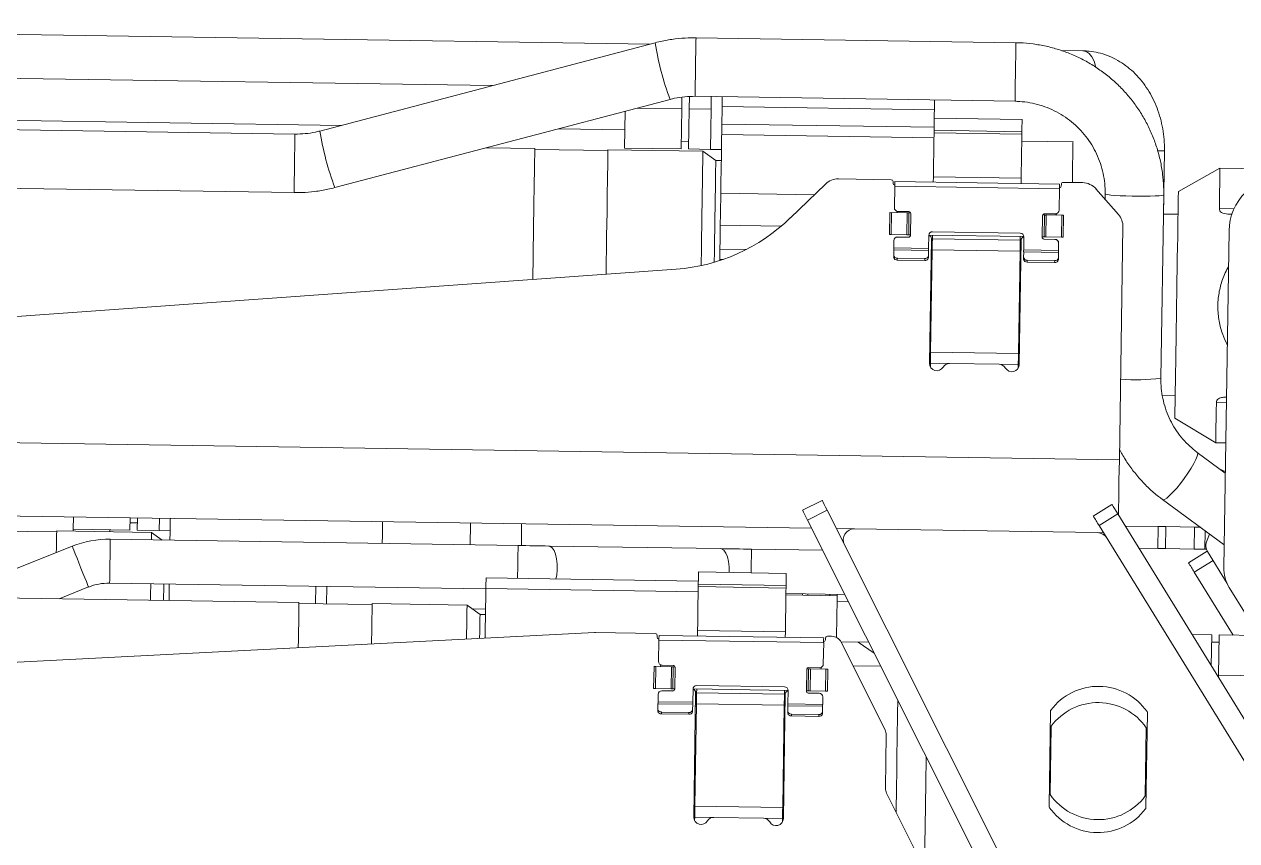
# Model space of a CAD drawing. Header units: millimetres. Extents: x 119 to 316, y 482 to 761.
# Drawn here: x 287.5 to 304.06, y 748.56 to 759.72 of the extents above; entities that cross this region are included whole.
import ezdxf

# ---------------------------------------------------------------- set-up
doc = ezdxf.new("R2010")
doc.units = ezdxf.units.MM

msp = doc.modelspace()

# ---------------------------------------------------------------- linework, layer by layer
at = {"color": 7, "linetype": 'Continuous', "lineweight": 15}
for p, q in [((291.197, 758.215), (193.934, 759.716)), ((296.046, 759.444), (279.947, 759.692)), ((296.118, 759.463), (291.539, 758.256)), ((301.046, 759.463), (296.676, 759.53)), ((301.962, 759.353), (301.662, 759.357)), ((279.938, 759.092), (293.895, 758.877)), ((193.922, 758.916), (291.185, 757.415)), ((291.743, 757.483), (296.322, 758.689)), ((296.482, 758.562), (296.484, 758.719)), ((296.585, 758.727), (296.582, 758.56)), ((296.663, 758.731), (301.034, 758.663)), ((296.885, 758.727), (296.882, 758.556)), ((297.032, 758.59), (297.035, 758.725)), ((299.934, 758.68), (299.932, 758.545)), ((279.929, 758.517), (291.832, 758.334)), ((295.699, 758.024), (295.706, 758.527)), ((295.875, 758.571), (296.482, 758.562)), ((296.473, 758.012), (296.482, 758.562)), ((296.582, 758.56), (296.573, 758.011)), ((296.882, 758.556), (296.582, 758.56)), ((296.882, 758.556), (296.878, 758.281)), ((297.032, 758.59), (299.932, 758.545)), ((294.799, 758.288), (295.702, 758.274)), ((297.029, 758.352), (297.027, 758.207)), ((299.928, 758.307), (297.029, 758.352)), ((301.13, 758.414), (299.93, 758.432)), ((296.878, 758.281), (296.873, 758.006)), ((299.926, 758.162), (297.027, 758.207)), ((301.127, 758.214), (299.927, 758.232)), ((301.128, 758.247), (299.928, 758.266)), ((294.473, 758.017), (293.808, 758.027)), ((295.473, 757.989), (294.473, 758.004)), ((296.769, 757.981), (295.473, 758.001)), ((295.699, 758.024), (296.473, 758.012)), ((296.475, 758.112), (296.575, 758.111)), ((296.873, 758.006), (296.573, 758.011)), ((296.946, 757.853), (296.769, 757.981)), ((296.873, 758.006), (297.023, 758.004)), ((301.826, 758.107), (301.126, 758.118)), ((303.062, 757.121), (303.075, 757.986)), ((297.021, 757.852), (296.946, 757.853)), ((299.918, 757.632), (299.917, 757.557)), ((301.118, 757.614), (299.918, 757.632)), ((303.833, 757.747), (303.265, 757.431)), ((306.77, 757.702), (303.833, 757.747)), ((297.965, 757.068), (298.443, 757.532)), ((298.621, 757.602), (299.342, 757.591)), ((299.367, 757.566), (299.367, 757.541)), ((299.391, 757.501), (299.386, 757.209)), ((299.391, 757.501), (301.641, 757.467)), ((299.392, 757.566), (301.642, 757.531)), ((301.118, 757.614), (301.117, 757.539)), ((301.641, 757.467), (301.636, 757.174)), ((301.641, 757.467), (301.642, 757.531)), ((301.666, 757.505), (301.667, 757.53)), ((301.692, 757.555), (301.956, 757.551)), ((302.14, 757.465), (302.446, 757.115)), ((302.265, 757.397), (302.264, 757.324)), ((303.026, 754.879), (303.065, 757.385)), ((299.318, 756.842), (299.323, 757.142)), ((299.343, 756.841), (299.348, 757.141)), ((299.56, 757.138), (299.348, 757.141)), ((299.436, 757.158), (299.586, 757.156)), ((299.556, 756.838), (299.56, 757.138)), ((299.581, 756.838), (299.585, 757.138)), ((299.61, 757.13), (299.606, 756.831)), ((301.435, 757.127), (301.585, 757.125)), ((301.405, 756.803), (301.41, 757.103)), ((301.43, 756.809), (301.435, 757.109)), ((301.455, 756.809), (301.46, 757.109)), ((301.673, 757.105), (301.46, 757.109)), ((301.668, 756.805), (301.673, 757.105)), ((301.693, 756.805), (301.698, 757.105)), ((303.26, 757.118), (303.06, 757.121)), ((303.965, 757.12), (304, 757.119)), ((299.556, 756.838), (299.343, 756.841)), ((299.43, 756.809), (299.43, 756.808)), ((299.58, 756.807), (299.43, 756.809)), ((299.58, 756.806), (299.43, 756.808)), ((299.58, 756.806), (299.58, 756.807)), ((299.853, 756.651), (299.856, 756.832)), ((301.155, 756.813), (299.856, 756.833)), ((299.906, 756.833), (299.905, 756.783)), ((299.906, 756.881), (301.106, 756.862)), ((301.106, 756.814), (301.105, 756.764)), ((301.155, 756.812), (301.153, 756.631)), ((301.668, 756.805), (301.455, 756.809)), ((302.508, 756.946), (302.459, 753.763)), ((303.957, 756.893), (303.886, 752.289)), ((299.378, 756.632), (299.376, 756.556)), ((299.379, 756.759), (299.378, 756.659)), ((299.378, 756.659), (299.853, 756.651)), ((299.378, 756.632), (299.852, 756.624)), ((299.379, 756.759), (299.379, 756.76)), ((299.892, 756.783), (299.866, 755.083)), ((299.903, 756.633), (299.881, 755.233)), ((301.102, 756.614), (299.903, 756.633)), ((301.105, 756.764), (299.905, 756.783)), ((301.105, 756.764), (299.905, 756.783)), ((301.091, 755.064), (301.117, 756.764)), ((301.153, 756.631), (301.628, 756.624)), ((301.43, 756.777), (301.43, 756.779)), ((301.58, 756.776), (301.43, 756.779)), ((301.58, 756.775), (301.43, 756.777)), ((301.58, 756.775), (301.58, 756.776)), ((301.629, 756.724), (301.628, 756.624)), ((301.629, 756.726), (301.629, 756.724)), ((297, 756.486), (297, 756.502)), ((299.376, 756.53), (299.376, 756.556)), ((299.426, 756.519), (299.425, 756.493)), ((299.425, 756.493), (299.8, 756.487)), ((299.426, 756.519), (299.801, 756.513)), ((299.8, 756.487), (299.801, 756.513)), ((299.851, 756.549), (299.852, 756.624)), ((299.851, 756.549), (299.851, 756.523)), ((301.102, 756.614), (301.081, 755.214)), ((301.152, 756.604), (301.151, 756.529)), ((301.151, 756.503), (301.151, 756.529)), ((301.152, 756.604), (301.627, 756.597)), ((301.201, 756.492), (301.2, 756.466)), ((301.2, 756.466), (301.575, 756.46)), ((301.201, 756.492), (301.576, 756.486)), ((301.575, 756.46), (301.576, 756.486)), ((301.627, 756.597), (301.626, 756.521)), ((301.626, 756.521), (301.626, 756.496)), ((285.041, 755.552), (296.404, 756.369)), ((301.081, 755.214), (299.881, 755.233)), ((299.878, 755.034), (299.879, 755.083)), ((299.879, 755.083), (300.139, 755.079)), ((300.139, 755.079), (300.818, 755.068)), ((300.818, 755.068), (301.079, 755.064)), ((301.078, 755.016), (301.079, 755.064)), ((303.046, 754.646), (303.222, 754.644)), ((303.217, 754.331), (303.775, 753.997)), ((284.561, 754.039), (302.459, 753.763)), ((303.775, 753.997), (303.912, 753.995)), ((303.906, 753.582), (303.524, 753.864)), ((303.906, 753.601), (303.833, 753.636)), ((291.252, 751.814), (189.98, 753.377)), ((298.4, 753.208), (298.132, 753.074)), ((302.358, 753.152), (302.103, 752.994)), ((303.049, 753.22), (303.891, 752.6)), ((284.432, 753.041), (298.255, 752.828)), ((298.468, 753.074), (298.199, 752.94)), ((298.468, 753.074), (301.706, 746.612)), ((302.437, 753.024), (302.181, 752.867)), ((302.437, 753.024), (306.472, 746.468)), ((288.167, 752.814), (288.17, 752.983)), ((288.942, 752.802), (288.945, 752.972)), ((288.944, 752.902), (289.044, 752.9)), ((289.045, 752.97), (289.042, 752.8)), ((289.345, 752.965), (289.342, 752.795)), ((298.199, 752.94), (301.438, 746.478)), ((298.594, 752.823), (298.841, 752.819)), ((302.161, 752.768), (298.841, 752.819)), ((302.181, 752.867), (306.217, 746.311)), ((302.539, 752.858), (302.99, 752.851)), ((302.99, 752.851), (302.986, 752.551)), ((303.095, 752.85), (303.091, 752.55)), ((303.095, 752.85), (303.484, 752.844)), ((303.484, 752.844), (303.479, 752.544)), ((287.942, 752.778), (286.942, 752.793)), ((289.238, 752.771), (287.942, 752.791)), ((288.167, 752.787), (288.167, 752.814)), ((288.167, 752.814), (288.942, 752.802)), ((294.245, 752.591), (288.674, 752.677)), ((289.342, 752.795), (289.042, 752.8)), ((289.382, 752.666), (289.238, 752.771)), ((289.342, 752.795), (289.492, 752.793)), ((302.161, 752.768), (302.243, 752.766)), ((303.633, 752.789), (303.629, 752.541)), ((303.691, 752.747), (303.65, 752.642)), ((288.155, 752.582), (286.409, 751.889)), ((297.013, 752.549), (294.665, 752.585)), ((298.406, 752.527), (297.433, 752.542)), ((302.725, 752.555), (302.986, 752.551)), ((303.091, 752.55), (303.479, 752.544)), ((303.66, 752.514), (303.405, 752.357)), ((303.663, 752.51), (303.931, 752.074)), ((303.739, 752.386), (303.483, 752.229)), ((297.909, 752.211), (296.709, 752.23)), ((303.483, 752.229), (304.014, 751.367)), ((287.974, 751.864), (288.377, 752.025)), ((288.665, 752.077), (293.805, 751.998)), ((291.481, 752.034), (291.477, 751.798)), ((296.705, 751.959), (293.805, 752.004)), ((296.707, 752.105), (293.808, 752.149)), ((297.906, 752.011), (296.706, 752.03)), ((297.907, 752.045), (296.707, 752.063)), ((303.96, 752.02), (306.632, 747.68)), ((297.905, 751.935), (298.709, 751.922)), ((298.604, 751.905), (297.905, 751.916)), ((298.13, 751.931), (298.13, 751.912)), ((298.205, 751.911), (298.205, 751.93)), ((298.504, 751.906), (298.505, 751.926)), ((298.759, 751.824), (298.603, 751.826)), ((298.605, 751.924), (298.604, 751.905)), ((292.252, 751.786), (291.252, 751.801)), ((293.548, 751.778), (292.252, 751.798)), ((293.725, 751.651), (293.548, 751.778)), ((293.623, 751.725), (293.801, 751.722)), ((293.801, 751.722), (293.639, 751.725)), ((293.8, 751.65), (293.725, 751.651)), ((295.288, 751.401), (279.697, 750.601)), ((296.121, 751.389), (295.305, 751.401)), ((296.145, 751.338), (296.146, 751.363)), ((296.171, 751.363), (298.421, 751.328)), ((296.697, 751.43), (296.696, 751.355)), ((297.897, 751.411), (296.697, 751.43)), ((297.897, 751.411), (297.896, 751.336)), ((298.528, 751.352), (298.471, 751.352)), ((303.452, 751.376), (303.722, 751.371)), ((303.715, 750.947), (303.722, 751.371)), ((303.822, 751.37), (303.813, 750.82)), ((304.365, 751.361), (303.822, 751.37)), ((296.17, 751.299), (296.165, 751.006)), ((296.17, 751.299), (298.42, 751.264)), ((298.42, 751.264), (298.415, 750.972)), ((298.446, 751.328), (298.445, 751.303)), ((299.037, 751.269), (298.657, 751.275)), ((299.259, 750.073), (298.66, 751.269)), ((298.889, 751.271), (299.11, 751.122)), ((303.82, 751.27), (303.72, 751.271)), ((296.097, 750.639), (296.102, 750.939)), ((296.122, 750.639), (296.127, 750.939)), ((296.339, 750.935), (296.127, 750.939)), ((296.215, 750.956), (296.365, 750.953)), ((296.335, 750.635), (296.339, 750.935)), ((296.36, 750.635), (296.364, 750.935)), ((296.389, 750.928), (296.385, 750.628)), ((298.184, 750.6), (298.189, 750.9)), ((298.209, 750.606), (298.214, 750.906)), ((298.214, 750.925), (298.364, 750.922)), ((298.234, 750.606), (298.239, 750.906)), ((298.451, 750.903), (298.239, 750.906)), ((298.447, 750.603), (298.451, 750.903)), ((298.472, 750.602), (298.476, 750.902)), ((299.201, 750.941), (298.821, 750.947)), ((296.685, 750.678), (297.885, 750.66)), ((304.588, 750.808), (303.813, 750.82)), ((303.813, 750.82), (303.813, 750.789)), ((296.335, 750.635), (296.122, 750.639)), ((296.158, 750.557), (296.157, 750.456)), ((296.158, 750.557), (296.158, 750.558)), ((296.209, 750.607), (296.209, 750.606)), ((296.359, 750.604), (296.209, 750.607)), ((296.359, 750.603), (296.209, 750.606)), ((296.359, 750.603), (296.359, 750.604)), ((296.632, 750.449), (296.635, 750.629)), ((297.934, 750.611), (296.635, 750.631)), ((296.645, 748.88), (296.671, 750.58)), ((296.685, 750.63), (296.684, 750.58)), ((297.884, 750.561), (296.684, 750.58)), ((297.884, 750.561), (296.684, 750.58)), ((297.896, 750.561), (297.87, 748.861)), ((297.884, 750.611), (297.884, 750.561)), ((297.934, 750.609), (297.932, 750.428)), ((298.209, 750.575), (298.209, 750.576)), ((298.359, 750.574), (298.209, 750.576)), ((298.359, 750.573), (298.209, 750.575)), ((298.447, 750.603), (298.234, 750.606)), ((298.359, 750.573), (298.359, 750.574)), ((298.408, 750.522), (298.407, 750.421)), ((298.408, 750.523), (298.408, 750.522)), ((296.156, 750.429), (296.155, 750.353)), ((296.155, 750.328), (296.155, 750.353)), ((296.156, 750.429), (296.631, 750.422)), ((296.157, 750.456), (296.632, 750.449)), ((296.63, 750.346), (296.631, 750.422)), ((296.63, 750.346), (296.63, 750.32)), ((296.66, 749.03), (296.681, 750.43)), ((297.881, 750.411), (296.681, 750.43)), ((297.86, 749.012), (297.881, 750.411)), ((297.931, 750.402), (297.93, 750.326)), ((297.931, 750.402), (298.406, 750.394)), ((297.932, 750.428), (298.407, 750.421)), ((298.406, 750.394), (298.405, 750.319)), ((296.205, 750.316), (296.204, 750.291)), ((296.204, 750.291), (296.579, 750.285)), ((296.205, 750.316), (296.58, 750.311)), ((296.579, 750.285), (296.58, 750.311)), ((297.93, 750.3), (297.93, 750.326)), ((297.979, 750.289), (297.979, 750.263)), ((297.979, 750.289), (298.354, 750.283)), ((297.979, 750.263), (298.354, 750.257)), ((298.354, 750.257), (298.354, 750.283)), ((298.405, 750.319), (298.405, 750.293)), ((301.518, 750.327), (301.498, 749.028)), ((302.823, 749.007), (302.843, 750.307)), ((299.264, 749.277), (299.275, 750.003)), ((301.527, 750.121), (301.513, 749.189)), ((302.813, 749.169), (302.827, 750.101)), ((300.666, 746.442), (299.28, 749.207)), ((297.86, 749.012), (296.66, 749.03)), ((296.657, 748.832), (296.658, 748.88)), ((296.658, 748.88), (296.918, 748.876)), ((297.597, 748.866), (296.918, 748.876)), ((297.597, 748.866), (297.857, 748.862)), ((297.857, 748.813), (297.857, 748.862))]:
    msp.add_line(p, q, dxfattribs=at)
at = {"color": 8, "linetype": 'Continuous', "lineweight": 15}
for p, q in [((297.014, 757.405), (298.292, 757.385)), ((303.825, 757.196), (304.024, 757.193)), ((297.007, 756.968), (297.84, 756.955)), ((297.002, 756.642), (297.362, 756.637)), ((297, 756.502), (297.045, 756.502)), ((299.89, 756.598), (299.902, 756.598)), ((299.887, 756.458), (299.9, 756.458)), ((299.871, 755.408), (299.884, 755.408)), ((299.869, 755.268), (299.882, 755.268)), ((300.139, 755.079), (299.879, 755.083)), ((301.079, 755.064), (300.818, 755.068)), ((303.921, 754.547), (303.784, 754.549)), ((288.667, 752.779), (288.667, 752.806)), ((291.631, 752.032), (291.627, 751.796)), ((296.668, 750.395), (296.681, 750.395)), ((296.666, 750.255), (296.679, 750.255)), ((296.65, 749.205), (296.663, 749.205)), ((296.648, 749.065), (296.66, 749.065)), ((296.918, 748.876), (296.658, 748.88)), ((297.857, 748.862), (297.597, 748.866))]:
    msp.add_line(p, q, dxfattribs=at)
at = {"color": 8, "linetype": 'Continuous', "lineweight": 15, "flags": 128}
for points in [[(296.663, 758.731), (296.663, 758.734), (296.664, 758.755), (296.664, 758.793), (296.665, 758.848), (296.666, 758.915), (296.667, 758.992), (296.669, 759.076), (296.67, 759.163), (296.671, 759.248), (296.673, 759.327), (296.674, 759.398), (296.675, 759.455), (296.675, 759.498), (296.676, 759.523), (296.676, 759.53)], [(301.034, 758.663), (301.034, 758.667), (301.034, 758.688), (301.035, 758.726), (301.036, 758.78), (301.037, 758.848), (301.038, 758.925), (301.039, 759.009), (301.041, 759.095), (301.042, 759.18), (301.043, 759.26), (301.044, 759.33), (301.045, 759.388), (301.046, 759.43), (301.046, 759.456), (301.046, 759.463)], [(302.135, 759.131), (302.132, 759.145), (302.113, 759.213), (302.085, 759.271), (302.048, 759.315), (302.006, 759.343), (301.962, 759.353)], [(291.185, 757.415), (291.185, 757.419), (291.185, 757.439), (291.186, 757.478), (291.187, 757.532), (291.188, 757.599), (291.189, 757.677), (291.19, 757.761), (291.191, 757.847), (291.193, 757.932), (291.194, 758.012), (291.195, 758.082), (291.196, 758.14), (291.197, 758.182), (291.197, 758.208), (291.197, 758.215)], [(302.986, 757.988), (303.023, 757.987), (303.057, 757.987), (303.074, 757.986), (303.075, 757.986)], [(302.265, 757.397), (302.272, 757.392), (302.298, 757.387), (302.341, 757.382), (302.399, 757.377), (302.469, 757.373), (302.549, 757.37), (302.634, 757.367), (302.72, 757.366), (302.804, 757.366), (302.882, 757.367), (302.949, 757.37), (303.003, 757.373), (303.041, 757.377), (303.061, 757.382), (303.065, 757.385)], [(303.049, 753.22), (303.054, 753.218), (303.075, 753.222), (303.106, 753.241), (303.145, 753.275), (303.191, 753.321), (303.242, 753.377), (303.294, 753.441), (303.346, 753.509), (303.395, 753.579), (303.44, 753.648), (303.477, 753.711), (303.505, 753.767), (303.523, 753.812), (303.53, 753.844), (303.525, 753.862), (303.524, 753.864)], [(288.674, 752.677), (288.674, 752.675), (288.674, 752.655), (288.674, 752.618), (288.673, 752.566), (288.672, 752.503), (288.671, 752.431), (288.67, 752.356), (288.668, 752.282), (288.667, 752.214), (288.666, 752.157), (288.666, 752.113), (288.665, 752.086), (288.665, 752.077)], [(288.155, 752.582), (288.156, 752.58), (288.164, 752.562), (288.177, 752.527), (288.196, 752.479), (288.22, 752.42), (288.246, 752.353), (288.274, 752.283), (288.301, 752.215), (288.326, 752.152), (288.348, 752.098), (288.364, 752.058), (288.374, 752.033), (288.377, 752.025)], [(294.245, 752.591), (294.245, 752.589), (294.245, 752.569), (294.245, 752.532), (294.244, 752.48), (294.243, 752.417), (294.242, 752.345), (294.24, 752.27), (294.239, 752.196), (294.239, 752.143)], [(294.665, 752.585), (294.681, 752.582), (294.71, 752.562), (294.736, 752.525), (294.757, 752.473), (294.772, 752.408), (294.78, 752.337), (294.78, 752.261), (294.773, 752.188), (294.763, 752.135)], [(297.013, 752.549), (297.029, 752.546), (297.058, 752.526), (297.084, 752.489), (297.105, 752.436), (297.12, 752.372), (297.128, 752.3), (297.128, 752.225), (297.128, 752.223)], [(297.433, 752.542), (297.433, 752.539), (297.433, 752.52), (297.432, 752.483), (297.432, 752.431), (297.431, 752.367), (297.429, 752.296), (297.428, 752.221), (297.428, 752.219)]]:
    msp.add_lwpolyline(points, dxfattribs=at)
at = {"color": 7, "linetype": 'Continuous', "lineweight": 15, "flags": 128}
for points in [[(297.029, 758.352), (297.029, 758.367), (297.029, 758.395), (297.03, 758.433), (297.031, 758.478), (297.032, 758.531), (297.032, 758.59)], [(299.932, 758.545), (299.931, 758.486), (299.93, 758.433), (299.93, 758.432)], [(299.93, 758.432), (299.93, 758.422), (299.93, 758.39), (299.929, 758.338), (299.928, 758.266)], [(301.13, 758.414), (301.13, 758.403), (301.13, 758.372), (301.129, 758.32), (301.128, 758.247)], [(297.027, 758.207), (297.027, 758.205), (297.026, 758.19), (297.026, 758.158), (297.025, 758.109), (297.024, 758.045), (297.023, 757.969), (297.022, 757.883), (297.02, 757.79), (297.019, 757.692), (297.017, 757.593), (297.016, 757.497), (297.014, 757.405)], [(299.918, 757.632), (299.92, 757.737), (299.921, 757.838), (299.923, 757.932), (299.924, 758.018), (299.925, 758.092), (299.926, 758.152), (299.927, 758.196), (299.927, 758.223), (299.927, 758.232)], [(299.928, 758.266), (299.928, 758.258), (299.928, 758.251), (299.927, 758.245), (299.927, 758.241), (299.927, 758.237), (299.927, 758.234), (299.927, 758.233), (299.927, 758.232)], [(301.118, 757.614), (301.119, 757.718), (301.121, 757.819), (301.123, 757.914), (301.124, 758), (301.125, 758.073), (301.126, 758.133), (301.127, 758.178), (301.127, 758.205), (301.127, 758.214)], [(301.128, 758.247), (301.128, 758.239), (301.127, 758.233), (301.127, 758.227), (301.127, 758.222), (301.127, 758.219), (301.127, 758.216), (301.127, 758.214), (301.127, 758.214)], [(294.473, 758.017), (294.473, 758.016), (294.473, 758.003), (294.473, 757.972), (294.472, 757.924), (294.471, 757.86), (294.47, 757.779), (294.468, 757.683), (294.466, 757.572), (294.465, 757.447), (294.462, 757.31), (294.46, 757.162), (294.458, 757.003), (294.455, 756.836), (294.452, 756.661), (294.45, 756.481), (294.447, 756.297), (294.446, 756.228)], [(295.473, 758.001), (295.473, 758.001), (295.473, 757.987), (295.472, 757.957), (295.472, 757.909), (295.471, 757.844), (295.47, 757.764), (295.468, 757.667), (295.466, 757.556), (295.464, 757.432), (295.462, 757.295), (295.46, 757.146), (295.458, 756.988), (295.455, 756.82), (295.452, 756.646), (295.449, 756.466), (295.447, 756.301)], [(296.769, 757.981), (296.769, 757.981), (296.769, 757.967), (296.769, 757.937), (296.768, 757.889), (296.767, 757.824), (296.766, 757.744), (296.764, 757.647), (296.763, 757.536), (296.761, 757.412), (296.759, 757.275), (296.756, 757.126), (296.754, 756.968), (296.751, 756.8), (296.749, 756.626), (296.746, 756.446), (296.745, 756.418)], [(301.826, 758.107), (301.825, 758.099), (301.825, 758.072), (301.824, 758.029), (301.823, 757.97), (301.822, 757.899), (301.821, 757.816), (301.82, 757.726), (301.818, 757.631), (301.817, 757.553)], [(296.946, 757.853), (296.946, 757.848), (296.946, 757.827), (296.945, 757.787), (296.944, 757.732), (296.943, 757.659), (296.942, 757.571), (296.94, 757.468), (296.938, 757.351), (296.936, 757.222), (296.934, 757.081), (296.932, 756.929), (296.929, 756.769), (296.927, 756.601), (296.925, 756.463)], [(303.833, 757.747), (303.833, 757.738), (303.833, 757.711), (303.832, 757.666), (303.831, 757.604), (303.83, 757.525), (303.828, 757.43), (303.827, 757.32), (303.825, 757.196)], [(297.014, 757.405), (297.013, 757.353), (297.013, 757.299), (297.012, 757.244), (297.011, 757.188), (297.01, 757.131), (297.009, 757.075), (297.008, 757.02), (297.007, 756.968)], [(303.265, 757.431), (303.265, 757.426), (303.265, 757.404), (303.264, 757.365), (303.263, 757.309), (303.262, 757.237), (303.261, 757.149), (303.259, 757.047), (303.258, 756.932), (303.256, 756.805), (303.254, 756.668), (303.251, 756.521), (303.249, 756.368), (303.246, 756.209), (303.244, 756.046), (303.241, 755.881)], [(299.585, 757.138), (299.585, 757.138), (299.583, 757.138), (299.581, 757.138), (299.578, 757.138), (299.574, 757.138), (299.57, 757.138), (299.565, 757.138), (299.56, 757.138)], [(297.007, 756.968), (297.007, 756.928), (297.006, 756.888), (297.006, 756.848), (297.005, 756.807), (297.004, 756.766), (297.004, 756.725), (297.003, 756.684), (297.002, 756.642)], [(297.002, 756.642), (297.002, 756.625), (297.002, 756.608), (297.002, 756.591), (297.001, 756.573), (297.001, 756.555), (297.001, 756.538), (297, 756.52), (297, 756.502)], [(299.378, 756.659), (299.378, 756.655), (299.378, 756.651), (299.378, 756.648), (299.378, 756.644), (299.378, 756.641), (299.378, 756.637), (299.378, 756.634), (299.378, 756.632)], [(299.905, 756.783), (299.905, 756.78), (299.905, 756.767), (299.904, 756.743), (299.904, 756.711), (299.903, 756.674), (299.903, 756.633)], [(301.105, 756.764), (301.105, 756.761), (301.105, 756.748), (301.104, 756.725), (301.104, 756.693), (301.103, 756.655), (301.102, 756.614)], [(303.241, 755.881), (303.239, 755.716), (303.236, 755.553), (303.234, 755.394), (303.231, 755.241), (303.229, 755.094), (303.227, 754.957), (303.225, 754.83), (303.223, 754.715), (303.222, 754.613), (303.22, 754.525), (303.219, 754.453), (303.218, 754.397), (303.218, 754.358), (303.218, 754.336), (303.217, 754.331)], [(299.879, 755.083), (299.879, 755.085), (299.879, 755.099), (299.879, 755.122), (299.88, 755.154), (299.88, 755.192), (299.881, 755.233)], [(301.079, 755.064), (301.079, 755.067), (301.079, 755.08), (301.079, 755.104), (301.08, 755.135), (301.08, 755.173), (301.081, 755.214)], [(303.784, 754.549), (303.782, 754.425), (303.78, 754.315), (303.779, 754.22), (303.778, 754.141), (303.777, 754.079), (303.776, 754.034), (303.775, 754.007), (303.775, 753.997)], [(302.459, 753.763), (302.456, 753.621), (302.454, 753.481), (302.452, 753.348), (302.45, 753.223), (302.449, 753.108), (302.447, 753.008)], [(298.4, 753.208), (298.403, 753.202), (298.413, 753.183), (298.428, 753.154), (298.447, 753.116), (298.468, 753.074)], [(302.358, 753.152), (302.358, 753.151), (302.364, 753.143), (302.375, 753.124), (302.392, 753.096), (302.414, 753.062), (302.437, 753.024)], [(298.132, 753.074), (298.135, 753.068), (298.145, 753.049), (298.16, 753.019), (298.178, 752.982), (298.199, 752.94)], [(289.495, 752.963), (289.494, 752.947), (289.494, 752.898), (289.493, 752.835), (289.492, 752.759), (289.49, 752.673), (289.49, 752.665)], [(292.39, 752.62), (292.39, 752.627), (292.391, 752.722), (292.393, 752.808), (292.394, 752.881), (292.394, 752.918)], [(293.59, 752.601), (293.59, 752.609), (293.591, 752.703), (293.593, 752.789), (293.594, 752.863), (293.594, 752.9)], [(294.294, 752.889), (294.294, 752.888), (294.294, 752.861), (294.293, 752.818), (294.292, 752.76), (294.291, 752.688), (294.29, 752.606), (294.29, 752.591)], [(302.99, 752.851), (303.001, 752.851), (303.013, 752.851), (303.025, 752.851), (303.039, 752.851), (303.052, 752.85), (303.067, 752.85), (303.081, 752.85), (303.095, 752.85)], [(303.484, 752.844), (303.513, 752.843), (303.541, 752.843), (303.561, 752.843)], [(287.942, 752.791), (287.942, 752.79), (287.942, 752.777), (287.941, 752.746), (287.94, 752.698), (287.939, 752.634), (287.938, 752.553), (287.937, 752.496)], [(289.238, 752.771), (289.238, 752.77), (289.238, 752.757), (289.238, 752.726), (289.237, 752.678), (289.237, 752.669)], [(294.665, 752.585), (294.615, 752.586), (294.564, 752.586), (294.512, 752.587), (294.46, 752.588), (294.407, 752.589), (294.353, 752.59), (294.299, 752.59), (294.245, 752.591)], [(297.433, 752.542), (297.379, 752.543), (297.325, 752.544), (297.272, 752.545), (297.219, 752.545), (297.166, 752.546), (297.114, 752.547), (297.063, 752.548), (297.013, 752.549)], [(302.986, 752.551), (302.997, 752.551), (303.008, 752.551), (303.021, 752.551), (303.034, 752.551), (303.048, 752.55), (303.062, 752.55), (303.076, 752.55), (303.091, 752.55)], [(303.479, 752.544), (303.509, 752.543), (303.537, 752.543), (303.563, 752.542), (303.585, 752.542), (303.604, 752.542), (303.618, 752.542), (303.627, 752.541), (303.629, 752.541)], [(303.66, 752.514), (303.662, 752.512), (303.663, 752.51)], [(296.707, 752.063), (296.708, 752.135), (296.709, 752.188), (296.709, 752.219), (296.709, 752.23)], [(297.907, 752.045), (297.908, 752.117), (297.908, 752.169), (297.909, 752.201), (297.909, 752.211)], [(289.227, 752.069), (289.227, 752.064), (289.225, 751.916), (289.224, 751.845)], [(289.406, 752.066), (289.405, 752.011), (289.403, 751.87), (289.402, 751.842)], [(289.481, 752.065), (289.48, 752.033), (289.479, 751.977), (289.479, 751.92), (289.478, 751.865), (289.477, 751.841)], [(293.805, 752.004), (293.805, 752.003), (293.805, 751.987), (293.805, 751.955), (293.804, 751.906), (293.803, 751.843), (293.802, 751.767), (293.8, 751.681), (293.799, 751.587), (293.797, 751.49), (293.796, 751.391), (293.795, 751.324)], [(293.805, 752.004), (293.806, 752.01), (293.806, 752.071), (293.807, 752.114), (293.808, 752.141), (293.808, 752.149)], [(296.697, 751.43), (296.699, 751.534), (296.7, 751.635), (296.702, 751.73), (296.703, 751.815), (296.704, 751.889), (296.705, 751.949), (296.706, 751.994), (296.706, 752.021), (296.706, 752.03)], [(297.897, 751.411), (297.898, 751.515), (297.9, 751.616), (297.901, 751.711), (297.903, 751.797), (297.904, 751.871), (297.905, 751.931), (297.905, 751.975), (297.906, 752.002), (297.906, 752.011)], [(297.907, 752.045), (297.906, 752.037), (297.906, 752.03), (297.906, 752.024), (297.906, 752.02), (297.906, 752.016), (297.906, 752.013), (297.906, 752.012), (297.906, 752.011)], [(298.604, 751.905), (298.604, 751.896), (298.604, 751.869), (298.603, 751.826), (298.602, 751.768), (298.601, 751.696), (298.6, 751.614), (298.599, 751.523), (298.597, 751.428), (298.596, 751.334)], [(291.252, 751.814), (291.252, 751.809), (291.252, 751.787), (291.251, 751.748), (291.25, 751.691), (291.249, 751.619), (291.248, 751.53), (291.246, 751.426), (291.244, 751.309), (291.243, 751.193)], [(292.252, 751.798), (292.252, 751.793), (292.252, 751.772), (292.251, 751.732), (292.25, 751.676), (292.249, 751.603), (292.248, 751.515), (292.246, 751.411), (292.244, 751.293), (292.244, 751.245)], [(293.548, 751.778), (293.548, 751.773), (293.548, 751.752), (293.547, 751.712), (293.547, 751.656), (293.545, 751.583), (293.544, 751.495), (293.542, 751.391), (293.541, 751.311)], [(293.639, 751.725), (293.629, 751.724), (293.625, 751.723)], [(293.725, 751.651), (293.725, 751.65), (293.725, 751.637), (293.724, 751.607), (293.724, 751.559), (293.723, 751.495), (293.721, 751.414), (293.72, 751.321)], [(298.239, 750.906), (298.234, 750.906), (298.229, 750.906), (298.225, 750.906), (298.221, 750.906), (298.218, 750.906), (298.216, 750.906), (298.214, 750.906), (298.214, 750.906)], [(296.385, 750.634), (296.38, 750.635), (296.375, 750.635), (296.371, 750.635), (296.367, 750.635), (296.364, 750.635), (296.362, 750.635), (296.36, 750.635), (296.36, 750.635)], [(296.684, 750.58), (296.684, 750.577), (296.684, 750.564), (296.683, 750.541), (296.683, 750.509), (296.682, 750.471), (296.681, 750.43)], [(297.884, 750.561), (297.884, 750.559), (297.883, 750.546), (297.883, 750.522), (297.883, 750.49), (297.882, 750.452), (297.881, 750.411)], [(299.433, 750.479), (299.432, 750.446), (299.43, 750.323), (299.428, 750.191), (299.426, 750.053), (299.424, 749.909), (299.421, 749.762), (299.419, 749.614), (299.417, 749.466), (299.415, 749.323), (299.413, 749.184), (299.411, 749.052), (299.409, 748.949)], [(299.821, 749.704), (299.819, 749.599), (299.817, 749.435), (299.814, 749.274), (299.812, 749.117), (299.809, 748.967), (299.807, 748.825), (299.805, 748.692), (299.803, 748.571), (299.801, 748.462), (299.8, 748.368), (299.799, 748.288), (299.798, 748.223), (299.797, 748.176), (299.797, 748.175)], [(296.658, 748.88), (296.658, 748.883), (296.658, 748.896), (296.658, 748.919), (296.659, 748.951), (296.659, 748.989), (296.66, 749.03)], [(297.857, 748.862), (297.857, 748.864), (297.858, 748.877), (297.858, 748.901), (297.859, 748.933), (297.859, 748.971), (297.86, 749.012)]]:
    msp.add_lwpolyline(points, dxfattribs=at)
at = {"color": 8, "linetype": 'Continuous', "lineweight": 15}
for centre, radius, start, end in [((300.039, 760.082), 3.97, 188.9761, 200.5402), ((295.466, 758.877), 3.976, 188.9831, 200.5323), ((302.689, 757.363), 2.507, 265.1232, 277.731)]:
    msp.add_arc(centre, radius, start, end, dxfattribs=at)
at = {"color": 7, "linetype": 'Continuous', "lineweight": 15}
for centre, radius, start, end in [((304.707, 756.882), 0.75, 89.1158, 179.1158), ((298.617, 757.352), 0.25, 89.1158, 134.1158), ((299.342, 757.566), 0.025, 359.1158, 89.1158), ((299.392, 757.541), 0.025, 179.1158, 269.1158), ((334.541, 756.993), 35.153, 179.066, 179.1708), ((301.641, 757.506), 0.025, 269.1158, 359.1158), ((301.692, 757.53), 0.025, 89.1158, 179.1158), ((301.952, 757.301), 0.25, 41.1031, 89.1158), ((299.422, 762.836), 5.696, 268.9996, 269.251), ((299.436, 757.208), 0.05, 179.1548, 269.1097), ((299.46, 757.114), 0.05, 119.0144, 149.1158), ((299.586, 756.38), 0.757, 88.2378, 90.0613), ((299.585, 757.131), 0.025, 359.1427, 89.1079), ((301.435, 757.102), 0.025, 89.0428, 179.0985), ((301.586, 757.175), 0.05, 269.1285, 359.0952), ((296.224, 758.863), 2.5, 274.1158, 314.1158), ((301.404, 755.932), 1.178, 88.507, 89.6797), ((301.594, 766.682), 9.575, 269.0509, 269.2005), ((301.56, 757.082), 0.05, 29.1158, 59.2173), ((301.539, 747.532), 9.575, 89.0509, 89.2005), ((302.258, 756.95), 0.25, 359.1158, 41.1031), ((299.485, 766.973), 10.133, 269.0551, 269.1964), ((299.429, 756.759), 0.05, 89.0931, 179.1172), ((299.429, 756.758), 0.05, 89.1064, 179.1174), ((299.414, 746.706), 10.133, 89.0551, 89.1964), ((299.581, 756.832), 0.025, 269.042, 359.1549), ((299.581, 756.831), 0.025, 269.0584, 359.1099), ((299.739, 766.411), 9.575, 269.0509, 269.2005), ((299.906, 756.831), 0.05, 89.1009, 179.1228), ((299.842, 756.784), 0.05, 359.1158, 74.6383), ((301.105, 756.812), 0.05, 359.1605, 89.1179), ((301.167, 756.763), 0.05, 103.5934, 179.1158), ((301.331, 751.114), 5.696, 88.9996, 89.251), ((301.43, 756.804), 0.025, 179.0897, 269.1071), ((301.43, 756.802), 0.025, 179.1541, 269.1243), ((301.626, 768.805), 11.997, 269.066, 269.1854), ((301.526, 746.673), 10.133, 89.0551, 89.1964), ((314.529, 756.409), 14.678, 179.0564, 179.1612), ((315.828, 756.389), 14.678, 179.0564, 179.1612), ((301.579, 756.726), 0.05, 359.1342, 89.1442), ((301.579, 756.725), 0.05, 359.1331, 89.1314), ((299.421, 756.564), 0.0448, 189.5198, 276.6741), ((299.42, 756.538), 0.0449, 189.562, 276.6319), ((299.807, 756.532), 0.0448, 261.5226, 348.7384), ((299.807, 756.558), 0.0449, 261.5787, 348.7184), ((301.195, 756.536), 0.0449, 189.5554, 276.6385), ((301.195, 756.51), 0.0448, 189.494, 276.6999), ((301.582, 756.504), 0.0449, 261.5782, 348.6828), ((301.582, 756.53), 0.0448, 261.5143, 348.7467), ((315.963, 756.387), 14.337, 179.0552, 179.1624), ((299.966, 755.081), 0.1, 179.1158, 329.1158), ((300.138, 754.979), 0.1, 89.1158, 149.1158), ((300.816, 754.968), 0.1, 29.1158, 89.1158), ((300.991, 755.066), 0.1, 209.1158, 359.1158), ((308.619, 756.918), 7.606, 211.0485, 212.1785), ((298.838, 752.669), 0.15, 89.1158, 206.6158), ((288.654, 751.327), 1.35, 89.1158, 111.6582), ((302.159, 752.618), 0.15, 31.6158, 89.1158), ((303.628, 751.801), 0.741, 88.4018, 89.8643), ((303.791, 752.588), 0.15, 159.1158, 211.6158), ((409.59, 817.639), 124.648, 211.58287, 211.65182), ((304.386, 752.282), 0.5, 179.1158, 211.6158), ((288.654, 751.327), 0.75, 89.1158, 111.6582), ((312.955, 751.796), 16.251, 179.0601, 179.1777), ((295.301, 751.151), 0.25, 89.1158, 92.936), ((296.121, 751.364), 0.025, 359.1158, 89.1158), ((296.17, 751.338), 0.025, 179.1158, 269.1158), ((347.517, 750.54), 51.353, 179.0822, 179.154), ((285.267, 751.498), 13.154, 358.9784, 359.2585), ((298.471, 751.327), 0.025, 89.1158, 179.1158), ((298.526, 751.202), 0.15, 26.6158, 89.1158), ((298.42, 751.303), 0.025, 269.1158, 359.1158), ((296.215, 751.006), 0.05, 179.1283, 269.1093), ((296.27, 761.145), 10.207, 269.0556, 269.1959), ((296.214, 750.937), 0.025, 124.6946, 179.1158), ((296.197, 740.803), 10.133, 89.0551, 89.1964), ((296.396, 752.175), 1.241, 268.5364, 269.6493), ((296.364, 750.928), 0.025, 359.1121, 89.1386), ((298.214, 750.9), 0.025, 89.1553, 179.0684), ((298.213, 751.659), 0.752, 268.232, 270.0679), ((298.365, 750.972), 0.05, 269.1009, 359.1228), ((298.364, 750.904), 0.025, 359.1158, 54.4133), ((298.382, 745.521), 5.383, 88.9927, 89.2588), ((296.685, 750.628), 0.05, 89.1013, 179.0947), ((302.173, 749.855), 0.812, 35.0664, 143.1653), ((296.2, 756.579), 5.941, 269.0052, 269.2463), ((296.208, 750.557), 0.05, 89.0936, 179.089), ((296.208, 750.556), 0.05, 89.1068, 179.0892), ((296.256, 744.681), 5.954, 89.0055, 89.246), ((296.36, 750.629), 0.025, 269.1443, 359.0794), ((296.359, 750.628), 0.025, 269.1443, 359.0794), ((296.621, 750.581), 0.05, 359.1158, 74.6383), ((297.884, 750.61), 0.05, 359.1066, 89.131), ((297.946, 750.56), 0.05, 103.5934, 179.1158), ((298.051, 741.033), 9.575, 89.0509, 89.2005), ((298.209, 750.601), 0.025, 179.1669, 269.1115), ((298.209, 750.6), 0.025, 179.1235, 269.1549), ((298.378, 760.812), 10.207, 269.0556, 269.1959), ((298.358, 750.524), 0.05, 359.1066, 89.131), ((298.358, 750.523), 0.05, 359.1145, 89.1231), ((298.277, 738.681), 11.923, 89.0657, 89.1858), ((296.199, 750.361), 0.0448, 189.494, 276.6999), ((317.903, 750.104), 21.749, 179.0735, 179.1441), ((296.586, 750.355), 0.0449, 261.5699, 348.6911), ((312.731, 750.184), 16.102, 179.0603, 179.1557), ((319.336, 750.082), 21.408, 179.0729, 179.1447), ((313.082, 750.179), 14.678, 179.0564, 179.1612), ((301.543, 750.327), 0.025, 143.1653, 179.1158), ((302.17, 749.645), 0.8, 34.7749, 143.4568), ((296.199, 750.335), 0.0448, 189.4931, 276.6875), ((296.586, 750.329), 0.0449, 261.5931, 348.704), ((297.974, 750.333), 0.0448, 189.5007, 276.6933), ((297.974, 750.308), 0.0449, 189.5487, 276.6452), ((298.361, 750.328), 0.0449, 261.5699, 348.6911), ((298.361, 750.302), 0.0449, 261.587, 348.7101), ((302.818, 750.307), 0.025, 359.1158, 35.0664), ((299.125, 750.005), 0.15, 359.1158, 26.6158), ((302.17, 749.645), 0.656, 171.202, 187.0297), ((302.17, 749.645), 0.656, 351.202, 7.0297), ((299.414, 749.274), 0.15, 179.1158, 206.6158), ((302.17, 749.645), 0.8, 214.7749, 323.4568), ((301.523, 749.027), 0.025, 179.1158, 215.0664), ((302.167, 749.48), 0.812, 215.0664, 323.1653), ((296.745, 748.879), 0.1, 179.1158, 329.1158), ((296.917, 748.776), 0.1, 89.1158, 149.1158), ((297.595, 748.766), 0.1, 29.1158, 89.1158), ((297.77, 748.863), 0.1, 209.1158, 359.1158), ((302.798, 749.007), 0.025, 323.1653, 359.1158)]:
    msp.add_arc(centre, radius, start, end, dxfattribs=at)
for points, knots in [([(296.676, 759.53), (296.641, 759.53), (296.546, 759.531), (296.391, 759.518), (296.24, 759.493), (296.15, 759.471), (296.118, 759.463)], [0, 0, 0, 0, 0.186584, 0.505865, 0.825242, 1, 1, 1, 1]), ([(303.065, 757.385), (303.065, 757.42), (303.065, 757.515), (303.052, 757.669), (303.022, 757.847), (302.976, 758.021), (302.915, 758.19), (302.84, 758.354), (302.751, 758.51), (302.648, 758.658), (302.533, 758.796), (302.406, 758.923), (302.268, 759.039), (302.121, 759.143), (301.965, 759.233), (301.802, 759.309), (301.632, 759.371), (301.458, 759.418), (301.281, 759.449), (301.143, 759.461), (301.065, 759.463), (301.046, 759.463)], [0, 0, 0, 0, 0.03275, 0.08863, 0.144515, 0.200406, 0.256293, 0.312184, 0.368074, 0.423965, 0.47986, 0.535752, 0.591649, 0.647553, 0.703454, 0.759356, 0.815263, 0.871168, 0.927076, 0.98299, 1, 1, 1, 1]), ([(303.075, 757.986), (303.075, 758.014), (303.075, 758.091), (303.064, 758.216), (303.039, 758.361), (303, 758.502), (302.948, 758.637), (302.885, 758.765), (302.809, 758.883), (302.723, 758.992), (302.627, 759.088), (302.522, 759.17), (302.41, 759.239), (302.293, 759.292), (302.172, 759.329), (302.061, 759.348), (301.991, 759.351), (301.962, 759.353)], [0, 0, 0, 0, 0.039935, 0.1109, 0.181975, 0.253119, 0.324304, 0.395507, 0.466629, 0.537572, 0.608208, 0.678376, 0.747962, 0.816895, 0.885168, 0.952859, 1, 1, 1, 1]), ([(296.322, 758.689), (296.342, 758.694), (296.409, 758.71), (296.523, 758.728), (296.616, 758.73), (296.663, 758.731)], [0, 0, 0, 0, 0.18659, 0.592475, 1, 1, 1, 1]), ([(301.034, 758.663), (301.055, 758.662), (301.124, 758.66), (301.238, 758.646), (301.375, 758.613), (301.507, 758.565), (301.633, 758.503), (301.752, 758.427), (301.861, 758.338), (301.959, 758.237), (302.045, 758.127), (302.119, 758.007), (302.178, 757.879), (302.223, 757.746), (302.252, 757.609), (302.264, 757.492), (302.265, 757.421), (302.265, 757.397)], [0, 0, 0, 0, 0.032756, 0.104267, 0.175809, 0.247354, 0.318895, 0.390449, 0.462007, 0.533576, 0.605159, 0.676736, 0.748338, 0.819938, 0.891546, 0.96317, 1, 1, 1, 1]), ([(291.539, 758.256), (291.518, 758.251), (291.452, 758.235), (291.338, 758.217), (291.244, 758.216), (291.197, 758.215)], [0, 0, 0, 0, 0.186616, 0.59246, 1, 1, 1, 1]), ([(291.185, 757.415), (291.22, 757.415), (291.315, 757.415), (291.47, 757.428), (291.621, 757.453), (291.711, 757.475), (291.743, 757.483)], [0, 0, 0, 0, 0.186569, 0.50588, 0.825267, 1, 1, 1, 1]), ([(303.965, 757.12), (303.932, 757.122), (303.885, 757.126), (303.84, 757.152), (303.826, 757.175), (303.825, 757.191), (303.825, 757.196)], [0, 0, 0, 0, 0.505797, 0.715655, 0.927683, 1, 1, 1, 1]), ([(303.95, 756.409), (303.92, 756.35), (303.862, 756.233), (303.816, 756.043), (303.798, 755.851), (303.818, 755.659), (303.86, 755.484), (303.911, 755.38), (303.933, 755.335)], [0, 0, 0, 0, 0.176787, 0.348582, 0.52019, 0.692023, 0.864035, 1, 1, 1, 1]), ([(303.524, 753.864), (303.507, 753.877), (303.454, 753.917), (303.371, 753.994), (303.28, 754.099), (303.202, 754.214), (303.137, 754.337), (303.086, 754.466), (303.05, 754.601), (303.028, 754.739), (303.027, 754.833), (303.026, 754.879)], [0, 0, 0, 0, 0.054059, 0.172685, 0.291305, 0.409806, 0.528187, 0.646447, 0.764572, 0.882571, 1, 1, 1, 1]), ([(303.784, 754.549), (303.785, 754.558), (303.789, 754.579), (303.818, 754.604), (303.866, 754.619), (303.907, 754.62), (303.926, 754.62)], [0, 0, 0, 0, 0.165724, 0.372182, 0.705622, 1, 1, 1, 1]), ([(302.461, 753.907), (302.486, 753.861), (302.54, 753.762), (302.639, 753.621), (302.753, 753.484), (302.876, 753.359), (302.977, 753.274), (303.036, 753.23), (303.049, 753.22)], [0, 0, 0, 0, 0.172871, 0.368531, 0.564138, 0.759674, 0.944804, 1, 1, 1, 1])]:
    msp.add_open_spline(points, degree=3, knots=knots, dxfattribs=at)

doc.saveas('drawing.dxf')
